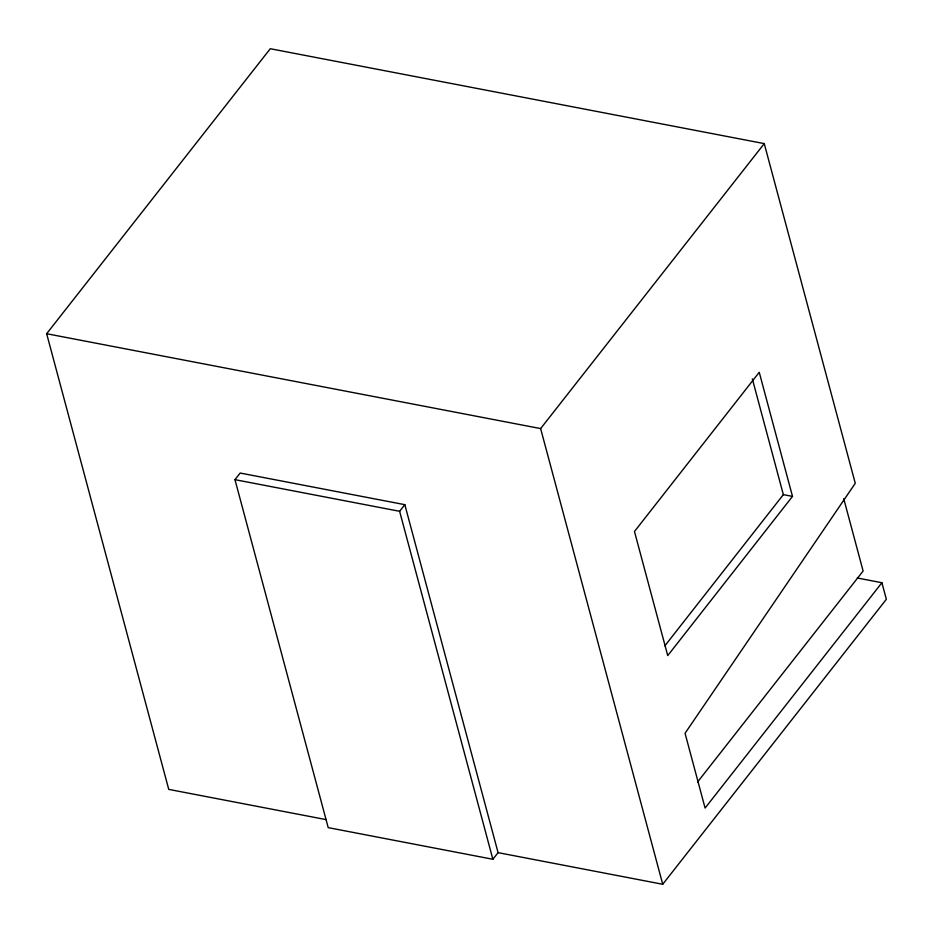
<?xml version="1.0" encoding="UTF-8"?>
<svg xmlns="http://www.w3.org/2000/svg" width="933" height="933" viewBox="0 0 933 933"><rect width="100%" height="100%" fill="white"/><g stroke="black" fill="none" stroke-linecap="round" stroke-linejoin="round"><path stroke-width="1.4" d="M664.867 645.834L783.347 494.63L752.336 378.88M792.502 496.391L667.736 655.607L634.475 531.495L759.24 372.279L792.502 496.391L783.347 494.63M326.317 819.652L168.745 789.388L46.65 333.711L270.278 48.726L764.255 143.612L855.269 483.306L685.055 733.28L705.091 808.06L881.907 582.728L857.299 577.994M234.964 479.667L240.166 473.043L404.829 504.671L498.07 852.645L492.869 859.27L328.206 827.641L234.964 479.667L399.627 511.296L404.829 504.671M498.07 852.645L662.722 884.274L540.627 428.585L764.255 143.612M697.604 781.959L863.118 571.019L843.724 498.642M662.722 884.274L886.35 599.289L881.907 582.728M46.65 333.711L540.627 428.585M399.627 511.296L492.869 859.27"/></g></svg>
